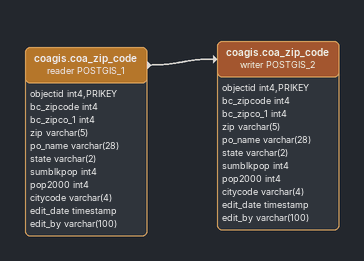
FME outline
coagis.coa_zip_code (reader POSTGIS_1)
    attributes: objectid int4,PRIKEY, bc_zipcode int4, bc_zipco_1 int4, zip varchar(5), po_name varchar(28), state varchar(2), sumblkpop int4, pop2000 int4, citycode varchar(4), edit_date timestamp, edit_by varchar(100)
    -> coagis.coa_zip_code (writer POSTGIS_2)
coagis.coa_zip_code (writer POSTGIS_2)
    attributes: objectid int4,PRIKEY, bc_zipcode int4, bc_zipco_1 int4, zip varchar(5), po_name varchar(28), state varchar(2), sumblkpop int4, pop2000 int4, citycode varchar(4), edit_date timestamp, edit_by varchar(100)
